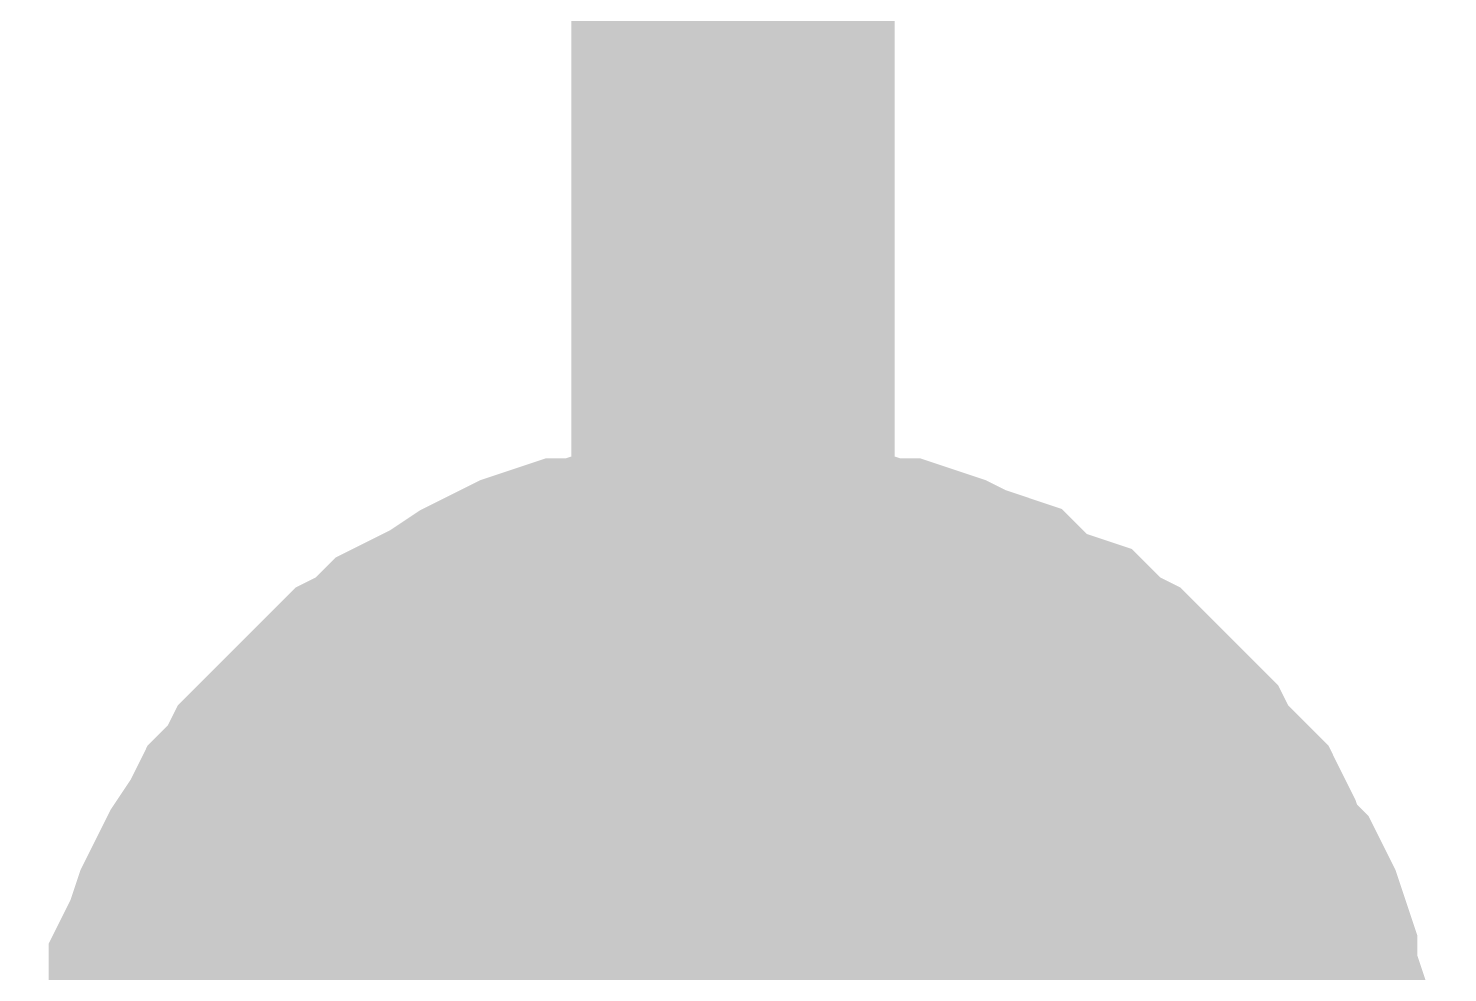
# Model space of a CAD drawing. Header units: inches. Extents: x 0 to 15, y 0 to 9.5.
# Drawn here: x 9.7736 to 9.8254, y 7.4062 to 7.4407 of the extents above; entities that cross this region are included whole.
import ezdxf

# ---------------------------------------------------------------- set-up
doc = ezdxf.new("R2010")
doc.units = ezdxf.units.IN
doc.header["$MEASUREMENT"] = 0
doc.layers.add('Sheet', color=255, linetype='Continuous')

msp = doc.modelspace()

# ---------------------------------------------------------------- linework, layer by layer
at = {"layer": 'Sheet'}
for points in [[(9.799334, 7.499903, 0.0118, 0.0118, 0), (9.799334, 7.39966, 0.0118, 0.0118, 0)], [(9.799334, 7.499903, 0.0118, 0.0118, 0), (9.799334, 7.39966, 0.0118, 0.0118, 0)], [(9.779513, 7.39966, 0.0118, 0.0118, 0), (9.779513, 7.400761, 0.0118, 0.0118, 0), (9.779513, 7.401863, 0.0118, 0.0118, 0), (9.77988, 7.402965, 0.0118, 0.0118, 0), (9.77988, 7.403699, 0.0118, 0.0118, 0), (9.780247, 7.404801, 0.0118, 0.0118, 0), (9.780247, 7.405902, 0.0118, 0.0118, 0), (9.780614, 7.406637, 0.0118, 0.0118, 0), (9.780981, 7.407738, 0.0118, 0.0118, 0), (9.781348, 7.408472, 0.0118, 0.0118, 0), (9.781715, 7.409207, 0.0118, 0.0118, 0), (9.782449, 7.410308, 0.0118, 0.0118, 0), (9.782816, 7.411043, 0.0118, 0.0118, 0), (9.78355, 7.411777, 0.0118, 0.0118, 0), (9.783917, 7.412512, 0.0118, 0.0118, 0), (9.784652, 7.413246, 0.0118, 0.0118, 0), (9.785386, 7.41398, 0.0118, 0.0118, 0), (9.78612, 7.414715, 0.0118, 0.0118, 0), (9.786854, 7.415449, 0.0118, 0.0118, 0), (9.787588, 7.415816, 0.0118, 0.0118, 0), (9.788322, 7.416551, 0.0118, 0.0118, 0), (9.789056, 7.416918, 0.0118, 0.0118, 0), (9.789791, 7.417285, 0.0118, 0.0118, 0), (9.790892, 7.418019, 0.0118, 0.0118, 0), (9.791626, 7.418387, 0.0118, 0.0118, 0), (9.79236, 7.418754, 0.0118, 0.0118, 0), (9.793461, 7.419121, 0.0118, 0.0118, 0), (9.794195, 7.419121, 0.0118, 0.0118, 0), (9.795297, 7.419488, 0.0118, 0.0118, 0), (9.796398, 7.419488, 0.0118, 0.0118, 0), (9.797132, 7.419855, 0.0118, 0.0118, 0), (9.798233, 7.419855, 0.0118, 0.0118, 0), (9.799334, 7.419855, 0.0118, 0.0118, 0)], [(9.779513, 7.39966, 0.0118, 0.0118, 0), (9.779513, 7.400761, 0.0118, 0.0118, 0), (9.779513, 7.401863, 0.0118, 0.0118, 0), (9.77988, 7.402965, 0.0118, 0.0118, 0), (9.77988, 7.403699, 0.0118, 0.0118, 0), (9.780247, 7.404801, 0.0118, 0.0118, 0), (9.780247, 7.405902, 0.0118, 0.0118, 0), (9.780614, 7.406637, 0.0118, 0.0118, 0), (9.780981, 7.407738, 0.0118, 0.0118, 0), (9.781348, 7.408472, 0.0118, 0.0118, 0), (9.781715, 7.409207, 0.0118, 0.0118, 0), (9.782449, 7.410308, 0.0118, 0.0118, 0), (9.782816, 7.411043, 0.0118, 0.0118, 0), (9.78355, 7.411777, 0.0118, 0.0118, 0), (9.783917, 7.412512, 0.0118, 0.0118, 0), (9.784652, 7.413246, 0.0118, 0.0118, 0), (9.785386, 7.41398, 0.0118, 0.0118, 0), (9.78612, 7.414715, 0.0118, 0.0118, 0), (9.786854, 7.415449, 0.0118, 0.0118, 0), (9.787588, 7.415816, 0.0118, 0.0118, 0), (9.788322, 7.416551, 0.0118, 0.0118, 0), (9.789056, 7.416918, 0.0118, 0.0118, 0), (9.789791, 7.417285, 0.0118, 0.0118, 0), (9.790892, 7.418019, 0.0118, 0.0118, 0), (9.791626, 7.418387, 0.0118, 0.0118, 0), (9.79236, 7.418754, 0.0118, 0.0118, 0), (9.793461, 7.419121, 0.0118, 0.0118, 0), (9.794195, 7.419121, 0.0118, 0.0118, 0), (9.795297, 7.419488, 0.0118, 0.0118, 0), (9.796398, 7.419488, 0.0118, 0.0118, 0), (9.797132, 7.419855, 0.0118, 0.0118, 0), (9.798233, 7.419855, 0.0118, 0.0118, 0), (9.799334, 7.419855, 0.0118, 0.0118, 0)], [(9.779513, 7.39966, 0.0118, 0.0118, 0), (9.779513, 7.400761, 0.0118, 0.0118, 0), (9.779513, 7.401863, 0.0118, 0.0118, 0), (9.77988, 7.402965, 0.0118, 0.0118, 0), (9.77988, 7.403699, 0.0118, 0.0118, 0), (9.780247, 7.404801, 0.0118, 0.0118, 0), (9.780247, 7.405902, 0.0118, 0.0118, 0), (9.780614, 7.406637, 0.0118, 0.0118, 0), (9.780981, 7.407738, 0.0118, 0.0118, 0), (9.781348, 7.408472, 0.0118, 0.0118, 0), (9.781715, 7.409207, 0.0118, 0.0118, 0), (9.782449, 7.410308, 0.0118, 0.0118, 0), (9.782816, 7.411043, 0.0118, 0.0118, 0), (9.78355, 7.411777, 0.0118, 0.0118, 0), (9.783917, 7.412512, 0.0118, 0.0118, 0), (9.784652, 7.413246, 0.0118, 0.0118, 0), (9.785386, 7.41398, 0.0118, 0.0118, 0), (9.78612, 7.414715, 0.0118, 0.0118, 0), (9.786854, 7.415449, 0.0118, 0.0118, 0), (9.787588, 7.415816, 0.0118, 0.0118, 0), (9.788322, 7.416551, 0.0118, 0.0118, 0), (9.789056, 7.416918, 0.0118, 0.0118, 0), (9.789791, 7.417285, 0.0118, 0.0118, 0), (9.790892, 7.418019, 0.0118, 0.0118, 0), (9.791626, 7.418387, 0.0118, 0.0118, 0), (9.79236, 7.418754, 0.0118, 0.0118, 0), (9.793461, 7.419121, 0.0118, 0.0118, 0), (9.794195, 7.419121, 0.0118, 0.0118, 0), (9.795297, 7.419488, 0.0118, 0.0118, 0), (9.796398, 7.419488, 0.0118, 0.0118, 0), (9.797132, 7.419855, 0.0118, 0.0118, 0), (9.798233, 7.419855, 0.0118, 0.0118, 0), (9.799334, 7.419855, 0.0118, 0.0118, 0)], [(9.779513, 7.39966, 0.0118, 0.0118, 0), (9.779513, 7.400761, 0.0118, 0.0118, 0), (9.779513, 7.401863, 0.0118, 0.0118, 0), (9.77988, 7.402965, 0.0118, 0.0118, 0), (9.77988, 7.403699, 0.0118, 0.0118, 0), (9.780247, 7.404801, 0.0118, 0.0118, 0), (9.780247, 7.405902, 0.0118, 0.0118, 0), (9.780614, 7.406637, 0.0118, 0.0118, 0), (9.780981, 7.407738, 0.0118, 0.0118, 0), (9.781348, 7.408472, 0.0118, 0.0118, 0), (9.781715, 7.409207, 0.0118, 0.0118, 0), (9.782449, 7.410308, 0.0118, 0.0118, 0), (9.782816, 7.411043, 0.0118, 0.0118, 0), (9.78355, 7.411777, 0.0118, 0.0118, 0), (9.783917, 7.412512, 0.0118, 0.0118, 0), (9.784652, 7.413246, 0.0118, 0.0118, 0), (9.785386, 7.41398, 0.0118, 0.0118, 0), (9.78612, 7.414715, 0.0118, 0.0118, 0), (9.786854, 7.415449, 0.0118, 0.0118, 0), (9.787588, 7.415816, 0.0118, 0.0118, 0), (9.788322, 7.416551, 0.0118, 0.0118, 0), (9.789056, 7.416918, 0.0118, 0.0118, 0), (9.789791, 7.417285, 0.0118, 0.0118, 0), (9.790892, 7.418019, 0.0118, 0.0118, 0), (9.791626, 7.418387, 0.0118, 0.0118, 0), (9.79236, 7.418754, 0.0118, 0.0118, 0), (9.793461, 7.419121, 0.0118, 0.0118, 0), (9.794195, 7.419121, 0.0118, 0.0118, 0), (9.795297, 7.419488, 0.0118, 0.0118, 0), (9.796398, 7.419488, 0.0118, 0.0118, 0), (9.797132, 7.419855, 0.0118, 0.0118, 0), (9.798233, 7.419855, 0.0118, 0.0118, 0), (9.799334, 7.419855, 0.0118, 0.0118, 0)], [(9.779513, 7.39966, 0.0118, 0.0118, 0), (9.779513, 7.400761, 0.0118, 0.0118, 0), (9.779513, 7.401863, 0.0118, 0.0118, 0), (9.77988, 7.402965, 0.0118, 0.0118, 0), (9.77988, 7.403699, 0.0118, 0.0118, 0), (9.780247, 7.404801, 0.0118, 0.0118, 0), (9.780247, 7.405902, 0.0118, 0.0118, 0), (9.780614, 7.406637, 0.0118, 0.0118, 0), (9.780981, 7.407738, 0.0118, 0.0118, 0), (9.781348, 7.408472, 0.0118, 0.0118, 0), (9.781715, 7.409207, 0.0118, 0.0118, 0), (9.782449, 7.410308, 0.0118, 0.0118, 0), (9.782816, 7.411043, 0.0118, 0.0118, 0), (9.78355, 7.411777, 0.0118, 0.0118, 0), (9.783917, 7.412512, 0.0118, 0.0118, 0), (9.784652, 7.413246, 0.0118, 0.0118, 0), (9.785386, 7.41398, 0.0118, 0.0118, 0), (9.78612, 7.414715, 0.0118, 0.0118, 0), (9.786854, 7.415449, 0.0118, 0.0118, 0), (9.787588, 7.415816, 0.0118, 0.0118, 0), (9.788322, 7.416551, 0.0118, 0.0118, 0), (9.789056, 7.416918, 0.0118, 0.0118, 0), (9.789791, 7.417285, 0.0118, 0.0118, 0), (9.790892, 7.418019, 0.0118, 0.0118, 0), (9.791626, 7.418387, 0.0118, 0.0118, 0), (9.79236, 7.418754, 0.0118, 0.0118, 0), (9.793461, 7.419121, 0.0118, 0.0118, 0), (9.794195, 7.419121, 0.0118, 0.0118, 0), (9.795297, 7.419488, 0.0118, 0.0118, 0), (9.796398, 7.419488, 0.0118, 0.0118, 0), (9.797132, 7.419855, 0.0118, 0.0118, 0), (9.798233, 7.419855, 0.0118, 0.0118, 0), (9.799334, 7.419855, 0.0118, 0.0118, 0)], [(9.779513, 7.39966, 0.0118, 0.0118, 0), (9.779513, 7.400761, 0.0118, 0.0118, 0), (9.779513, 7.401863, 0.0118, 0.0118, 0), (9.77988, 7.402965, 0.0118, 0.0118, 0), (9.77988, 7.403699, 0.0118, 0.0118, 0), (9.780247, 7.404801, 0.0118, 0.0118, 0), (9.780247, 7.405902, 0.0118, 0.0118, 0), (9.780614, 7.406637, 0.0118, 0.0118, 0), (9.780981, 7.407738, 0.0118, 0.0118, 0), (9.781348, 7.408472, 0.0118, 0.0118, 0), (9.781715, 7.409207, 0.0118, 0.0118, 0), (9.782449, 7.410308, 0.0118, 0.0118, 0), (9.782816, 7.411043, 0.0118, 0.0118, 0), (9.78355, 7.411777, 0.0118, 0.0118, 0), (9.783917, 7.412512, 0.0118, 0.0118, 0), (9.784652, 7.413246, 0.0118, 0.0118, 0), (9.785386, 7.41398, 0.0118, 0.0118, 0), (9.78612, 7.414715, 0.0118, 0.0118, 0), (9.786854, 7.415449, 0.0118, 0.0118, 0), (9.787588, 7.415816, 0.0118, 0.0118, 0), (9.788322, 7.416551, 0.0118, 0.0118, 0), (9.789056, 7.416918, 0.0118, 0.0118, 0), (9.789791, 7.417285, 0.0118, 0.0118, 0), (9.790892, 7.418019, 0.0118, 0.0118, 0), (9.791626, 7.418387, 0.0118, 0.0118, 0), (9.79236, 7.418754, 0.0118, 0.0118, 0), (9.793461, 7.419121, 0.0118, 0.0118, 0), (9.794195, 7.419121, 0.0118, 0.0118, 0), (9.795297, 7.419488, 0.0118, 0.0118, 0), (9.796398, 7.419488, 0.0118, 0.0118, 0), (9.797132, 7.419855, 0.0118, 0.0118, 0), (9.798233, 7.419855, 0.0118, 0.0118, 0), (9.799334, 7.419855, 0.0118, 0.0118, 0)], [(9.779513, 7.39966, 0.0118, 0.0118, 0), (9.779513, 7.400761, 0.0118, 0.0118, 0), (9.779513, 7.401863, 0.0118, 0.0118, 0), (9.77988, 7.402965, 0.0118, 0.0118, 0), (9.77988, 7.403699, 0.0118, 0.0118, 0), (9.780247, 7.404801, 0.0118, 0.0118, 0), (9.780247, 7.405902, 0.0118, 0.0118, 0), (9.780614, 7.406637, 0.0118, 0.0118, 0), (9.780981, 7.407738, 0.0118, 0.0118, 0), (9.781348, 7.408472, 0.0118, 0.0118, 0), (9.781715, 7.409207, 0.0118, 0.0118, 0), (9.782449, 7.410308, 0.0118, 0.0118, 0), (9.782816, 7.411043, 0.0118, 0.0118, 0), (9.78355, 7.411777, 0.0118, 0.0118, 0), (9.783917, 7.412512, 0.0118, 0.0118, 0), (9.784652, 7.413246, 0.0118, 0.0118, 0), (9.785386, 7.41398, 0.0118, 0.0118, 0), (9.78612, 7.414715, 0.0118, 0.0118, 0), (9.786854, 7.415449, 0.0118, 0.0118, 0), (9.787588, 7.415816, 0.0118, 0.0118, 0), (9.788322, 7.416551, 0.0118, 0.0118, 0), (9.789056, 7.416918, 0.0118, 0.0118, 0), (9.789791, 7.417285, 0.0118, 0.0118, 0), (9.790892, 7.418019, 0.0118, 0.0118, 0), (9.791626, 7.418387, 0.0118, 0.0118, 0), (9.79236, 7.418754, 0.0118, 0.0118, 0), (9.793461, 7.419121, 0.0118, 0.0118, 0), (9.794195, 7.419121, 0.0118, 0.0118, 0), (9.795297, 7.419488, 0.0118, 0.0118, 0), (9.796398, 7.419488, 0.0118, 0.0118, 0), (9.797132, 7.419855, 0.0118, 0.0118, 0), (9.798233, 7.419855, 0.0118, 0.0118, 0), (9.799334, 7.419855, 0.0118, 0.0118, 0)], [(9.779513, 7.39966, 0.0118, 0.0118, 0), (9.779513, 7.400761, 0.0118, 0.0118, 0), (9.779513, 7.401863, 0.0118, 0.0118, 0), (9.77988, 7.402965, 0.0118, 0.0118, 0), (9.77988, 7.403699, 0.0118, 0.0118, 0), (9.780247, 7.404801, 0.0118, 0.0118, 0), (9.780247, 7.405902, 0.0118, 0.0118, 0), (9.780614, 7.406637, 0.0118, 0.0118, 0), (9.780981, 7.407738, 0.0118, 0.0118, 0), (9.781348, 7.408472, 0.0118, 0.0118, 0), (9.781715, 7.409207, 0.0118, 0.0118, 0), (9.782449, 7.410308, 0.0118, 0.0118, 0), (9.782816, 7.411043, 0.0118, 0.0118, 0), (9.78355, 7.411777, 0.0118, 0.0118, 0), (9.783917, 7.412512, 0.0118, 0.0118, 0), (9.784652, 7.413246, 0.0118, 0.0118, 0), (9.785386, 7.41398, 0.0118, 0.0118, 0), (9.78612, 7.414715, 0.0118, 0.0118, 0), (9.786854, 7.415449, 0.0118, 0.0118, 0), (9.787588, 7.415816, 0.0118, 0.0118, 0), (9.788322, 7.416551, 0.0118, 0.0118, 0), (9.789056, 7.416918, 0.0118, 0.0118, 0), (9.789791, 7.417285, 0.0118, 0.0118, 0), (9.790892, 7.418019, 0.0118, 0.0118, 0), (9.791626, 7.418387, 0.0118, 0.0118, 0), (9.79236, 7.418754, 0.0118, 0.0118, 0), (9.793461, 7.419121, 0.0118, 0.0118, 0), (9.794195, 7.419121, 0.0118, 0.0118, 0), (9.795297, 7.419488, 0.0118, 0.0118, 0), (9.796398, 7.419488, 0.0118, 0.0118, 0), (9.797132, 7.419855, 0.0118, 0.0118, 0), (9.798233, 7.419855, 0.0118, 0.0118, 0), (9.799334, 7.419855, 0.0118, 0.0118, 0)], [(9.799334, 7.419855, 0.0118, 0.0118, 0), (9.799334, 7.419855, 0.0118, 0.0118, 0)], [(9.799334, 7.419855, 0.0118, 0.0118, 0), (9.800436, 7.419855, 0.0118, 0.0118, 0), (9.801537, 7.419855, 0.0118, 0.0118, 0), (9.802271, 7.419488, 0.0118, 0.0118, 0), (9.803372, 7.419488, 0.0118, 0.0118, 0), (9.804473, 7.419121, 0.0118, 0.0118, 0), (9.805208, 7.419121, 0.0118, 0.0118, 0), (9.806309, 7.418754, 0.0118, 0.0118, 0), (9.807043, 7.418387, 0.0118, 0.0118, 0), (9.808144, 7.418019, 0.0118, 0.0118, 0), (9.808878, 7.417285, 0.0118, 0.0118, 0), (9.809612, 7.416918, 0.0118, 0.0118, 0), (9.810714, 7.416551, 0.0118, 0.0118, 0), (9.811448, 7.415816, 0.0118, 0.0118, 0), (9.812182, 7.415449, 0.0118, 0.0118, 0), (9.812916, 7.414715, 0.0118, 0.0118, 0), (9.81365, 7.41398, 0.0118, 0.0118, 0), (9.814384, 7.413246, 0.0118, 0.0118, 0), (9.814751, 7.412512, 0.0118, 0.0118, 0), (9.815486, 7.411777, 0.0118, 0.0118, 0), (9.81622, 7.411043, 0.0118, 0.0118, 0), (9.816587, 7.410308, 0.0118, 0.0118, 0), (9.816954, 7.409207, 0.0118, 0.0118, 0), (9.817688, 7.408472, 0.0118, 0.0118, 0), (9.818055, 7.407738, 0.0118, 0.0118, 0), (9.818422, 7.406637, 0.0118, 0.0118, 0), (9.818422, 7.405902, 0.0118, 0.0118, 0), (9.818789, 7.404801, 0.0118, 0.0118, 0), (9.819156, 7.403699, 0.0118, 0.0118, 0), (9.819156, 7.402965, 0.0118, 0.0118, 0), (9.819523, 7.401863, 0.0118, 0.0118, 0), (9.819523, 7.400761, 0.0118, 0.0118, 0), (9.819523, 7.39966, 0.0118, 0.0118, 0)], [(9.799334, 7.419855, 0.0118, 0.0118, 0), (9.799334, 7.419855, 0.0118, 0.0118, 0)], [(9.799334, 7.419855, 0.0118, 0.0118, 0), (9.800436, 7.419855, 0.0118, 0.0118, 0), (9.801537, 7.419855, 0.0118, 0.0118, 0), (9.802271, 7.419488, 0.0118, 0.0118, 0), (9.803372, 7.419488, 0.0118, 0.0118, 0), (9.804473, 7.419121, 0.0118, 0.0118, 0), (9.805208, 7.419121, 0.0118, 0.0118, 0), (9.806309, 7.418754, 0.0118, 0.0118, 0), (9.807043, 7.418387, 0.0118, 0.0118, 0), (9.808144, 7.418019, 0.0118, 0.0118, 0), (9.808878, 7.417285, 0.0118, 0.0118, 0), (9.809612, 7.416918, 0.0118, 0.0118, 0), (9.810714, 7.416551, 0.0118, 0.0118, 0), (9.811448, 7.415816, 0.0118, 0.0118, 0), (9.812182, 7.415449, 0.0118, 0.0118, 0), (9.812916, 7.414715, 0.0118, 0.0118, 0), (9.81365, 7.41398, 0.0118, 0.0118, 0), (9.814384, 7.413246, 0.0118, 0.0118, 0), (9.814751, 7.412512, 0.0118, 0.0118, 0), (9.815486, 7.411777, 0.0118, 0.0118, 0), (9.81622, 7.411043, 0.0118, 0.0118, 0), (9.816587, 7.410308, 0.0118, 0.0118, 0), (9.816954, 7.409207, 0.0118, 0.0118, 0), (9.817688, 7.408472, 0.0118, 0.0118, 0), (9.818055, 7.407738, 0.0118, 0.0118, 0), (9.818422, 7.406637, 0.0118, 0.0118, 0), (9.818422, 7.405902, 0.0118, 0.0118, 0), (9.818789, 7.404801, 0.0118, 0.0118, 0), (9.819156, 7.403699, 0.0118, 0.0118, 0), (9.819156, 7.402965, 0.0118, 0.0118, 0), (9.819523, 7.401863, 0.0118, 0.0118, 0), (9.819523, 7.400761, 0.0118, 0.0118, 0), (9.819523, 7.39966, 0.0118, 0.0118, 0)], [(9.799334, 7.419855, 0.0118, 0.0118, 0), (9.799334, 7.419855, 0.0118, 0.0118, 0)], [(9.799334, 7.419855, 0.0118, 0.0118, 0), (9.800436, 7.419855, 0.0118, 0.0118, 0), (9.801537, 7.419855, 0.0118, 0.0118, 0), (9.802271, 7.419488, 0.0118, 0.0118, 0), (9.803372, 7.419488, 0.0118, 0.0118, 0), (9.804473, 7.419121, 0.0118, 0.0118, 0), (9.805208, 7.419121, 0.0118, 0.0118, 0), (9.806309, 7.418754, 0.0118, 0.0118, 0), (9.807043, 7.418387, 0.0118, 0.0118, 0), (9.808144, 7.418019, 0.0118, 0.0118, 0), (9.808878, 7.417285, 0.0118, 0.0118, 0), (9.809612, 7.416918, 0.0118, 0.0118, 0), (9.810714, 7.416551, 0.0118, 0.0118, 0), (9.811448, 7.415816, 0.0118, 0.0118, 0), (9.812182, 7.415449, 0.0118, 0.0118, 0), (9.812916, 7.414715, 0.0118, 0.0118, 0), (9.81365, 7.41398, 0.0118, 0.0118, 0), (9.814384, 7.413246, 0.0118, 0.0118, 0), (9.814751, 7.412512, 0.0118, 0.0118, 0), (9.815486, 7.411777, 0.0118, 0.0118, 0), (9.81622, 7.411043, 0.0118, 0.0118, 0), (9.816587, 7.410308, 0.0118, 0.0118, 0), (9.816954, 7.409207, 0.0118, 0.0118, 0), (9.817688, 7.408472, 0.0118, 0.0118, 0), (9.818055, 7.407738, 0.0118, 0.0118, 0), (9.818422, 7.406637, 0.0118, 0.0118, 0), (9.818422, 7.405902, 0.0118, 0.0118, 0), (9.818789, 7.404801, 0.0118, 0.0118, 0), (9.819156, 7.403699, 0.0118, 0.0118, 0), (9.819156, 7.402965, 0.0118, 0.0118, 0), (9.819523, 7.401863, 0.0118, 0.0118, 0), (9.819523, 7.400761, 0.0118, 0.0118, 0), (9.819523, 7.39966, 0.0118, 0.0118, 0)], [(9.799334, 7.419855, 0.0118, 0.0118, 0), (9.799334, 7.419855, 0.0118, 0.0118, 0)], [(9.799334, 7.419855, 0.0118, 0.0118, 0), (9.800436, 7.419855, 0.0118, 0.0118, 0), (9.801537, 7.419855, 0.0118, 0.0118, 0), (9.802271, 7.419488, 0.0118, 0.0118, 0), (9.803372, 7.419488, 0.0118, 0.0118, 0), (9.804473, 7.419121, 0.0118, 0.0118, 0), (9.805208, 7.419121, 0.0118, 0.0118, 0), (9.806309, 7.418754, 0.0118, 0.0118, 0), (9.807043, 7.418387, 0.0118, 0.0118, 0), (9.808144, 7.418019, 0.0118, 0.0118, 0), (9.808878, 7.417285, 0.0118, 0.0118, 0), (9.809612, 7.416918, 0.0118, 0.0118, 0), (9.810714, 7.416551, 0.0118, 0.0118, 0), (9.811448, 7.415816, 0.0118, 0.0118, 0), (9.812182, 7.415449, 0.0118, 0.0118, 0), (9.812916, 7.414715, 0.0118, 0.0118, 0), (9.81365, 7.41398, 0.0118, 0.0118, 0), (9.814384, 7.413246, 0.0118, 0.0118, 0), (9.814751, 7.412512, 0.0118, 0.0118, 0), (9.815486, 7.411777, 0.0118, 0.0118, 0), (9.81622, 7.411043, 0.0118, 0.0118, 0), (9.816587, 7.410308, 0.0118, 0.0118, 0), (9.816954, 7.409207, 0.0118, 0.0118, 0), (9.817688, 7.408472, 0.0118, 0.0118, 0), (9.818055, 7.407738, 0.0118, 0.0118, 0), (9.818422, 7.406637, 0.0118, 0.0118, 0), (9.818422, 7.405902, 0.0118, 0.0118, 0), (9.818789, 7.404801, 0.0118, 0.0118, 0), (9.819156, 7.403699, 0.0118, 0.0118, 0), (9.819156, 7.402965, 0.0118, 0.0118, 0), (9.819523, 7.401863, 0.0118, 0.0118, 0), (9.819523, 7.400761, 0.0118, 0.0118, 0), (9.819523, 7.39966, 0.0118, 0.0118, 0)], [(9.799334, 7.419855, 0.0118, 0.0118, 0), (9.799334, 7.419855, 0.0118, 0.0118, 0)], [(9.799334, 7.419855, 0.0118, 0.0118, 0), (9.800436, 7.419855, 0.0118, 0.0118, 0), (9.801537, 7.419855, 0.0118, 0.0118, 0), (9.802271, 7.419488, 0.0118, 0.0118, 0), (9.803372, 7.419488, 0.0118, 0.0118, 0), (9.804473, 7.419121, 0.0118, 0.0118, 0), (9.805208, 7.419121, 0.0118, 0.0118, 0), (9.806309, 7.418754, 0.0118, 0.0118, 0), (9.807043, 7.418387, 0.0118, 0.0118, 0), (9.808144, 7.418019, 0.0118, 0.0118, 0), (9.808878, 7.417285, 0.0118, 0.0118, 0), (9.809612, 7.416918, 0.0118, 0.0118, 0), (9.810714, 7.416551, 0.0118, 0.0118, 0), (9.811448, 7.415816, 0.0118, 0.0118, 0), (9.812182, 7.415449, 0.0118, 0.0118, 0), (9.812916, 7.414715, 0.0118, 0.0118, 0), (9.81365, 7.41398, 0.0118, 0.0118, 0), (9.814384, 7.413246, 0.0118, 0.0118, 0), (9.814751, 7.412512, 0.0118, 0.0118, 0), (9.815486, 7.411777, 0.0118, 0.0118, 0), (9.81622, 7.411043, 0.0118, 0.0118, 0), (9.816587, 7.410308, 0.0118, 0.0118, 0), (9.816954, 7.409207, 0.0118, 0.0118, 0), (9.817688, 7.408472, 0.0118, 0.0118, 0), (9.818055, 7.407738, 0.0118, 0.0118, 0), (9.818422, 7.406637, 0.0118, 0.0118, 0), (9.818422, 7.405902, 0.0118, 0.0118, 0), (9.818789, 7.404801, 0.0118, 0.0118, 0), (9.819156, 7.403699, 0.0118, 0.0118, 0), (9.819156, 7.402965, 0.0118, 0.0118, 0), (9.819523, 7.401863, 0.0118, 0.0118, 0), (9.819523, 7.400761, 0.0118, 0.0118, 0), (9.819523, 7.39966, 0.0118, 0.0118, 0)], [(9.799334, 7.419855, 0.0118, 0.0118, 0), (9.799334, 7.419855, 0.0118, 0.0118, 0)], [(9.799334, 7.419855, 0.0118, 0.0118, 0), (9.800436, 7.419855, 0.0118, 0.0118, 0), (9.801537, 7.419855, 0.0118, 0.0118, 0), (9.802271, 7.419488, 0.0118, 0.0118, 0), (9.803372, 7.419488, 0.0118, 0.0118, 0), (9.804473, 7.419121, 0.0118, 0.0118, 0), (9.805208, 7.419121, 0.0118, 0.0118, 0), (9.806309, 7.418754, 0.0118, 0.0118, 0), (9.807043, 7.418387, 0.0118, 0.0118, 0), (9.808144, 7.418019, 0.0118, 0.0118, 0), (9.808878, 7.417285, 0.0118, 0.0118, 0), (9.809612, 7.416918, 0.0118, 0.0118, 0), (9.810714, 7.416551, 0.0118, 0.0118, 0), (9.811448, 7.415816, 0.0118, 0.0118, 0), (9.812182, 7.415449, 0.0118, 0.0118, 0), (9.812916, 7.414715, 0.0118, 0.0118, 0), (9.81365, 7.41398, 0.0118, 0.0118, 0), (9.814384, 7.413246, 0.0118, 0.0118, 0), (9.814751, 7.412512, 0.0118, 0.0118, 0), (9.815486, 7.411777, 0.0118, 0.0118, 0), (9.81622, 7.411043, 0.0118, 0.0118, 0), (9.816587, 7.410308, 0.0118, 0.0118, 0), (9.816954, 7.409207, 0.0118, 0.0118, 0), (9.817688, 7.408472, 0.0118, 0.0118, 0), (9.818055, 7.407738, 0.0118, 0.0118, 0), (9.818422, 7.406637, 0.0118, 0.0118, 0), (9.818422, 7.405902, 0.0118, 0.0118, 0), (9.818789, 7.404801, 0.0118, 0.0118, 0), (9.819156, 7.403699, 0.0118, 0.0118, 0), (9.819156, 7.402965, 0.0118, 0.0118, 0), (9.819523, 7.401863, 0.0118, 0.0118, 0), (9.819523, 7.400761, 0.0118, 0.0118, 0), (9.819523, 7.39966, 0.0118, 0.0118, 0)], [(9.799334, 7.419855, 0.0118, 0.0118, 0), (9.799334, 7.419855, 0.0118, 0.0118, 0)], [(9.799334, 7.419855, 0.0118, 0.0118, 0), (9.800436, 7.419855, 0.0118, 0.0118, 0), (9.801537, 7.419855, 0.0118, 0.0118, 0), (9.802271, 7.419488, 0.0118, 0.0118, 0), (9.803372, 7.419488, 0.0118, 0.0118, 0), (9.804473, 7.419121, 0.0118, 0.0118, 0), (9.805208, 7.419121, 0.0118, 0.0118, 0), (9.806309, 7.418754, 0.0118, 0.0118, 0), (9.807043, 7.418387, 0.0118, 0.0118, 0), (9.808144, 7.418019, 0.0118, 0.0118, 0), (9.808878, 7.417285, 0.0118, 0.0118, 0), (9.809612, 7.416918, 0.0118, 0.0118, 0), (9.810714, 7.416551, 0.0118, 0.0118, 0), (9.811448, 7.415816, 0.0118, 0.0118, 0), (9.812182, 7.415449, 0.0118, 0.0118, 0), (9.812916, 7.414715, 0.0118, 0.0118, 0), (9.81365, 7.41398, 0.0118, 0.0118, 0), (9.814384, 7.413246, 0.0118, 0.0118, 0), (9.814751, 7.412512, 0.0118, 0.0118, 0), (9.815486, 7.411777, 0.0118, 0.0118, 0), (9.81622, 7.411043, 0.0118, 0.0118, 0), (9.816587, 7.410308, 0.0118, 0.0118, 0), (9.816954, 7.409207, 0.0118, 0.0118, 0), (9.817688, 7.408472, 0.0118, 0.0118, 0), (9.818055, 7.407738, 0.0118, 0.0118, 0), (9.818422, 7.406637, 0.0118, 0.0118, 0), (9.818422, 7.405902, 0.0118, 0.0118, 0), (9.818789, 7.404801, 0.0118, 0.0118, 0), (9.819156, 7.403699, 0.0118, 0.0118, 0), (9.819156, 7.402965, 0.0118, 0.0118, 0), (9.819523, 7.401863, 0.0118, 0.0118, 0), (9.819523, 7.400761, 0.0118, 0.0118, 0), (9.819523, 7.39966, 0.0118, 0.0118, 0)], [(9.799334, 7.419855, 0.0118, 0.0118, 0), (9.799334, 7.419855, 0.0118, 0.0118, 0)], [(9.799334, 7.419855, 0.0118, 0.0118, 0), (9.800436, 7.419855, 0.0118, 0.0118, 0), (9.801537, 7.419855, 0.0118, 0.0118, 0), (9.802271, 7.419488, 0.0118, 0.0118, 0), (9.803372, 7.419488, 0.0118, 0.0118, 0), (9.804473, 7.419121, 0.0118, 0.0118, 0), (9.805208, 7.419121, 0.0118, 0.0118, 0), (9.806309, 7.418754, 0.0118, 0.0118, 0), (9.807043, 7.418387, 0.0118, 0.0118, 0), (9.808144, 7.418019, 0.0118, 0.0118, 0), (9.808878, 7.417285, 0.0118, 0.0118, 0), (9.809612, 7.416918, 0.0118, 0.0118, 0), (9.810714, 7.416551, 0.0118, 0.0118, 0), (9.811448, 7.415816, 0.0118, 0.0118, 0), (9.812182, 7.415449, 0.0118, 0.0118, 0), (9.812916, 7.414715, 0.0118, 0.0118, 0), (9.81365, 7.41398, 0.0118, 0.0118, 0), (9.814384, 7.413246, 0.0118, 0.0118, 0), (9.814751, 7.412512, 0.0118, 0.0118, 0), (9.815486, 7.411777, 0.0118, 0.0118, 0), (9.81622, 7.411043, 0.0118, 0.0118, 0), (9.816587, 7.410308, 0.0118, 0.0118, 0), (9.816954, 7.409207, 0.0118, 0.0118, 0), (9.817688, 7.408472, 0.0118, 0.0118, 0), (9.818055, 7.407738, 0.0118, 0.0118, 0), (9.818422, 7.406637, 0.0118, 0.0118, 0), (9.818422, 7.405902, 0.0118, 0.0118, 0), (9.818789, 7.404801, 0.0118, 0.0118, 0), (9.819156, 7.403699, 0.0118, 0.0118, 0), (9.819156, 7.402965, 0.0118, 0.0118, 0), (9.819523, 7.401863, 0.0118, 0.0118, 0), (9.819523, 7.400761, 0.0118, 0.0118, 0), (9.819523, 7.39966, 0.0118, 0.0118, 0)], [(9.77988, 7.403699, 0.0039, 0.0039, 0), (9.780247, 7.404801, 0.0039, 0.0039, 0), (9.780247, 7.405902, 0.0039, 0.0039, 0), (9.780614, 7.406637, 0.0039, 0.0039, 0), (9.780981, 7.407738, 0.0039, 0.0039, 0), (9.781348, 7.408472, 0.0039, 0.0039, 0), (9.781715, 7.409207, 0.0039, 0.0039, 0), (9.782449, 7.410308, 0.0039, 0.0039, 0), (9.782816, 7.411043, 0.0039, 0.0039, 0), (9.78355, 7.411777, 0.0039, 0.0039, 0), (9.783917, 7.412512, 0.0039, 0.0039, 0), (9.784652, 7.413246, 0.0039, 0.0039, 0), (9.785386, 7.41398, 0.0039, 0.0039, 0), (9.78612, 7.414715, 0.0039, 0.0039, 0), (9.786854, 7.415449, 0.0039, 0.0039, 0), (9.787588, 7.415816, 0.0039, 0.0039, 0), (9.788322, 7.416551, 0.0039, 0.0039, 0), (9.789056, 7.416918, 0.0039, 0.0039, 0), (9.789791, 7.417285, 0.0039, 0.0039, 0), (9.790892, 7.418019, 0.0039, 0.0039, 0), (9.791626, 7.418387, 0.0039, 0.0039, 0), (9.79236, 7.418754, 0.0039, 0.0039, 0), (9.793461, 7.419121, 0.0039, 0.0039, 0), (9.794195, 7.419121, 0.0039, 0.0039, 0), (9.795297, 7.419488, 0.0039, 0.0039, 0), (9.796398, 7.419488, 0.0039, 0.0039, 0), (9.797132, 7.419855, 0.0039, 0.0039, 0), (9.798233, 7.419855, 0.0039, 0.0039, 0), (9.799334, 7.419855, 0.0039, 0.0039, 0)], [(9.77988, 7.403699, 0.0039, 0.0039, 0), (9.780247, 7.404801, 0.0039, 0.0039, 0), (9.780247, 7.405902, 0.0039, 0.0039, 0), (9.780614, 7.406637, 0.0039, 0.0039, 0), (9.780981, 7.407738, 0.0039, 0.0039, 0), (9.781348, 7.408472, 0.0039, 0.0039, 0), (9.781715, 7.409207, 0.0039, 0.0039, 0), (9.782449, 7.410308, 0.0039, 0.0039, 0), (9.782816, 7.411043, 0.0039, 0.0039, 0), (9.78355, 7.411777, 0.0039, 0.0039, 0), (9.783917, 7.412512, 0.0039, 0.0039, 0), (9.784652, 7.413246, 0.0039, 0.0039, 0), (9.785386, 7.41398, 0.0039, 0.0039, 0), (9.78612, 7.414715, 0.0039, 0.0039, 0), (9.786854, 7.415449, 0.0039, 0.0039, 0), (9.787588, 7.415816, 0.0039, 0.0039, 0), (9.788322, 7.416551, 0.0039, 0.0039, 0), (9.789056, 7.416918, 0.0039, 0.0039, 0), (9.789791, 7.417285, 0.0039, 0.0039, 0), (9.790892, 7.418019, 0.0039, 0.0039, 0), (9.791626, 7.418387, 0.0039, 0.0039, 0), (9.79236, 7.418754, 0.0039, 0.0039, 0), (9.793461, 7.419121, 0.0039, 0.0039, 0), (9.794195, 7.419121, 0.0039, 0.0039, 0), (9.795297, 7.419488, 0.0039, 0.0039, 0), (9.796398, 7.419488, 0.0039, 0.0039, 0), (9.797132, 7.419855, 0.0039, 0.0039, 0), (9.798233, 7.419855, 0.0039, 0.0039, 0), (9.799334, 7.419855, 0.0039, 0.0039, 0)], [(9.77988, 7.403699, 0.0039, 0.0039, 0), (9.780247, 7.404801, 0.0039, 0.0039, 0), (9.780247, 7.405902, 0.0039, 0.0039, 0), (9.780614, 7.406637, 0.0039, 0.0039, 0), (9.780981, 7.407738, 0.0039, 0.0039, 0), (9.781348, 7.408472, 0.0039, 0.0039, 0), (9.781715, 7.409207, 0.0039, 0.0039, 0), (9.782449, 7.410308, 0.0039, 0.0039, 0), (9.782816, 7.411043, 0.0039, 0.0039, 0), (9.78355, 7.411777, 0.0039, 0.0039, 0), (9.783917, 7.412512, 0.0039, 0.0039, 0), (9.784652, 7.413246, 0.0039, 0.0039, 0), (9.785386, 7.41398, 0.0039, 0.0039, 0), (9.78612, 7.414715, 0.0039, 0.0039, 0), (9.786854, 7.415449, 0.0039, 0.0039, 0), (9.787588, 7.415816, 0.0039, 0.0039, 0), (9.788322, 7.416551, 0.0039, 0.0039, 0), (9.789056, 7.416918, 0.0039, 0.0039, 0), (9.789791, 7.417285, 0.0039, 0.0039, 0), (9.790892, 7.418019, 0.0039, 0.0039, 0), (9.791626, 7.418387, 0.0039, 0.0039, 0), (9.79236, 7.418754, 0.0039, 0.0039, 0), (9.793461, 7.419121, 0.0039, 0.0039, 0), (9.794195, 7.419121, 0.0039, 0.0039, 0), (9.795297, 7.419488, 0.0039, 0.0039, 0), (9.796398, 7.419488, 0.0039, 0.0039, 0), (9.797132, 7.419855, 0.0039, 0.0039, 0), (9.798233, 7.419855, 0.0039, 0.0039, 0), (9.799334, 7.419855, 0.0039, 0.0039, 0)], [(9.77988, 7.403699, 0.0039, 0.0039, 0), (9.780247, 7.404801, 0.0039, 0.0039, 0), (9.780247, 7.405902, 0.0039, 0.0039, 0), (9.780614, 7.406637, 0.0039, 0.0039, 0), (9.780981, 7.407738, 0.0039, 0.0039, 0), (9.781348, 7.408472, 0.0039, 0.0039, 0), (9.781715, 7.409207, 0.0039, 0.0039, 0), (9.782449, 7.410308, 0.0039, 0.0039, 0), (9.782816, 7.411043, 0.0039, 0.0039, 0), (9.78355, 7.411777, 0.0039, 0.0039, 0), (9.783917, 7.412512, 0.0039, 0.0039, 0), (9.784652, 7.413246, 0.0039, 0.0039, 0), (9.785386, 7.41398, 0.0039, 0.0039, 0), (9.78612, 7.414715, 0.0039, 0.0039, 0), (9.786854, 7.415449, 0.0039, 0.0039, 0), (9.787588, 7.415816, 0.0039, 0.0039, 0), (9.788322, 7.416551, 0.0039, 0.0039, 0), (9.789056, 7.416918, 0.0039, 0.0039, 0), (9.789791, 7.417285, 0.0039, 0.0039, 0), (9.790892, 7.418019, 0.0039, 0.0039, 0), (9.791626, 7.418387, 0.0039, 0.0039, 0), (9.79236, 7.418754, 0.0039, 0.0039, 0), (9.793461, 7.419121, 0.0039, 0.0039, 0), (9.794195, 7.419121, 0.0039, 0.0039, 0), (9.795297, 7.419488, 0.0039, 0.0039, 0), (9.796398, 7.419488, 0.0039, 0.0039, 0), (9.797132, 7.419855, 0.0039, 0.0039, 0), (9.798233, 7.419855, 0.0039, 0.0039, 0), (9.799334, 7.419855, 0.0039, 0.0039, 0)], [(9.77988, 7.403699, 0.0039, 0.0039, 0), (9.780247, 7.404801, 0.0039, 0.0039, 0), (9.780247, 7.405902, 0.0039, 0.0039, 0), (9.780614, 7.406637, 0.0039, 0.0039, 0), (9.780981, 7.407738, 0.0039, 0.0039, 0), (9.781348, 7.408472, 0.0039, 0.0039, 0), (9.781715, 7.409207, 0.0039, 0.0039, 0), (9.782449, 7.410308, 0.0039, 0.0039, 0), (9.782816, 7.411043, 0.0039, 0.0039, 0), (9.78355, 7.411777, 0.0039, 0.0039, 0), (9.783917, 7.412512, 0.0039, 0.0039, 0), (9.784652, 7.413246, 0.0039, 0.0039, 0), (9.785386, 7.41398, 0.0039, 0.0039, 0), (9.78612, 7.414715, 0.0039, 0.0039, 0), (9.786854, 7.415449, 0.0039, 0.0039, 0), (9.787588, 7.415816, 0.0039, 0.0039, 0), (9.788322, 7.416551, 0.0039, 0.0039, 0), (9.789056, 7.416918, 0.0039, 0.0039, 0), (9.789791, 7.417285, 0.0039, 0.0039, 0), (9.790892, 7.418019, 0.0039, 0.0039, 0), (9.791626, 7.418387, 0.0039, 0.0039, 0), (9.79236, 7.418754, 0.0039, 0.0039, 0), (9.793461, 7.419121, 0.0039, 0.0039, 0), (9.794195, 7.419121, 0.0039, 0.0039, 0), (9.795297, 7.419488, 0.0039, 0.0039, 0), (9.796398, 7.419488, 0.0039, 0.0039, 0), (9.797132, 7.419855, 0.0039, 0.0039, 0), (9.798233, 7.419855, 0.0039, 0.0039, 0), (9.799334, 7.419855, 0.0039, 0.0039, 0)], [(9.77988, 7.403699, 0.0039, 0.0039, 0), (9.780247, 7.404801, 0.0039, 0.0039, 0), (9.780247, 7.405902, 0.0039, 0.0039, 0), (9.780614, 7.406637, 0.0039, 0.0039, 0), (9.780981, 7.407738, 0.0039, 0.0039, 0), (9.781348, 7.408472, 0.0039, 0.0039, 0), (9.781715, 7.409207, 0.0039, 0.0039, 0), (9.782449, 7.410308, 0.0039, 0.0039, 0), (9.782816, 7.411043, 0.0039, 0.0039, 0), (9.78355, 7.411777, 0.0039, 0.0039, 0), (9.783917, 7.412512, 0.0039, 0.0039, 0), (9.784652, 7.413246, 0.0039, 0.0039, 0), (9.785386, 7.41398, 0.0039, 0.0039, 0), (9.78612, 7.414715, 0.0039, 0.0039, 0), (9.786854, 7.415449, 0.0039, 0.0039, 0), (9.787588, 7.415816, 0.0039, 0.0039, 0), (9.788322, 7.416551, 0.0039, 0.0039, 0), (9.789056, 7.416918, 0.0039, 0.0039, 0), (9.789791, 7.417285, 0.0039, 0.0039, 0), (9.790892, 7.418019, 0.0039, 0.0039, 0), (9.791626, 7.418387, 0.0039, 0.0039, 0), (9.79236, 7.418754, 0.0039, 0.0039, 0), (9.793461, 7.419121, 0.0039, 0.0039, 0), (9.794195, 7.419121, 0.0039, 0.0039, 0), (9.795297, 7.419488, 0.0039, 0.0039, 0), (9.796398, 7.419488, 0.0039, 0.0039, 0), (9.797132, 7.419855, 0.0039, 0.0039, 0), (9.798233, 7.419855, 0.0039, 0.0039, 0), (9.799334, 7.419855, 0.0039, 0.0039, 0)], [(9.77988, 7.403699, 0.0039, 0.0039, 0), (9.780247, 7.404801, 0.0039, 0.0039, 0), (9.780247, 7.405902, 0.0039, 0.0039, 0), (9.780614, 7.406637, 0.0039, 0.0039, 0), (9.780981, 7.407738, 0.0039, 0.0039, 0), (9.781348, 7.408472, 0.0039, 0.0039, 0), (9.781715, 7.409207, 0.0039, 0.0039, 0), (9.782449, 7.410308, 0.0039, 0.0039, 0), (9.782816, 7.411043, 0.0039, 0.0039, 0), (9.78355, 7.411777, 0.0039, 0.0039, 0), (9.783917, 7.412512, 0.0039, 0.0039, 0), (9.784652, 7.413246, 0.0039, 0.0039, 0), (9.785386, 7.41398, 0.0039, 0.0039, 0), (9.78612, 7.414715, 0.0039, 0.0039, 0), (9.786854, 7.415449, 0.0039, 0.0039, 0), (9.787588, 7.415816, 0.0039, 0.0039, 0), (9.788322, 7.416551, 0.0039, 0.0039, 0), (9.789056, 7.416918, 0.0039, 0.0039, 0), (9.789791, 7.417285, 0.0039, 0.0039, 0), (9.790892, 7.418019, 0.0039, 0.0039, 0), (9.791626, 7.418387, 0.0039, 0.0039, 0), (9.79236, 7.418754, 0.0039, 0.0039, 0), (9.793461, 7.419121, 0.0039, 0.0039, 0), (9.794195, 7.419121, 0.0039, 0.0039, 0), (9.795297, 7.419488, 0.0039, 0.0039, 0), (9.796398, 7.419488, 0.0039, 0.0039, 0), (9.797132, 7.419855, 0.0039, 0.0039, 0), (9.798233, 7.419855, 0.0039, 0.0039, 0), (9.799334, 7.419855, 0.0039, 0.0039, 0)], [(9.77988, 7.403699, 0.0039, 0.0039, 0), (9.780247, 7.404801, 0.0039, 0.0039, 0), (9.780247, 7.405902, 0.0039, 0.0039, 0), (9.780614, 7.406637, 0.0039, 0.0039, 0), (9.780981, 7.407738, 0.0039, 0.0039, 0), (9.781348, 7.408472, 0.0039, 0.0039, 0), (9.781715, 7.409207, 0.0039, 0.0039, 0), (9.782449, 7.410308, 0.0039, 0.0039, 0), (9.782816, 7.411043, 0.0039, 0.0039, 0), (9.78355, 7.411777, 0.0039, 0.0039, 0), (9.783917, 7.412512, 0.0039, 0.0039, 0), (9.784652, 7.413246, 0.0039, 0.0039, 0), (9.785386, 7.41398, 0.0039, 0.0039, 0), (9.78612, 7.414715, 0.0039, 0.0039, 0), (9.786854, 7.415449, 0.0039, 0.0039, 0), (9.787588, 7.415816, 0.0039, 0.0039, 0), (9.788322, 7.416551, 0.0039, 0.0039, 0), (9.789056, 7.416918, 0.0039, 0.0039, 0), (9.789791, 7.417285, 0.0039, 0.0039, 0), (9.790892, 7.418019, 0.0039, 0.0039, 0), (9.791626, 7.418387, 0.0039, 0.0039, 0), (9.79236, 7.418754, 0.0039, 0.0039, 0), (9.793461, 7.419121, 0.0039, 0.0039, 0), (9.794195, 7.419121, 0.0039, 0.0039, 0), (9.795297, 7.419488, 0.0039, 0.0039, 0), (9.796398, 7.419488, 0.0039, 0.0039, 0), (9.797132, 7.419855, 0.0039, 0.0039, 0), (9.798233, 7.419855, 0.0039, 0.0039, 0), (9.799334, 7.419855, 0.0039, 0.0039, 0)], [(9.799334, 7.419855, 0.0039, 0.0039, 0), (9.799334, 7.419855, 0.0039, 0.0039, 0)], [(9.799334, 7.419855, 0.0039, 0.0039, 0), (9.800436, 7.419855, 0.0039, 0.0039, 0), (9.801537, 7.419855, 0.0039, 0.0039, 0), (9.802271, 7.419488, 0.0039, 0.0039, 0), (9.803372, 7.419488, 0.0039, 0.0039, 0), (9.804473, 7.419121, 0.0039, 0.0039, 0), (9.805208, 7.419121, 0.0039, 0.0039, 0), (9.806309, 7.418754, 0.0039, 0.0039, 0), (9.807043, 7.418387, 0.0039, 0.0039, 0), (9.808144, 7.418019, 0.0039, 0.0039, 0), (9.808878, 7.417285, 0.0039, 0.0039, 0), (9.809612, 7.416918, 0.0039, 0.0039, 0), (9.810714, 7.416551, 0.0039, 0.0039, 0), (9.811448, 7.415816, 0.0039, 0.0039, 0), (9.812182, 7.415449, 0.0039, 0.0039, 0), (9.812916, 7.414715, 0.0039, 0.0039, 0), (9.81365, 7.41398, 0.0039, 0.0039, 0), (9.814384, 7.413246, 0.0039, 0.0039, 0), (9.814751, 7.412512, 0.0039, 0.0039, 0), (9.815486, 7.411777, 0.0039, 0.0039, 0), (9.81622, 7.411043, 0.0039, 0.0039, 0), (9.816587, 7.410308, 0.0039, 0.0039, 0), (9.816954, 7.409207, 0.0039, 0.0039, 0), (9.817688, 7.408472, 0.0039, 0.0039, 0), (9.818055, 7.407738, 0.0039, 0.0039, 0), (9.818422, 7.406637, 0.0039, 0.0039, 0), (9.818422, 7.405902, 0.0039, 0.0039, 0), (9.818789, 7.404801, 0.0039, 0.0039, 0), (9.819156, 7.403699, 0.0039, 0.0039, 0)], [(9.799334, 7.419855, 0.0039, 0.0039, 0), (9.799334, 7.419855, 0.0039, 0.0039, 0)], [(9.799334, 7.419855, 0.0039, 0.0039, 0), (9.800436, 7.419855, 0.0039, 0.0039, 0), (9.801537, 7.419855, 0.0039, 0.0039, 0), (9.802271, 7.419488, 0.0039, 0.0039, 0), (9.803372, 7.419488, 0.0039, 0.0039, 0), (9.804473, 7.419121, 0.0039, 0.0039, 0), (9.805208, 7.419121, 0.0039, 0.0039, 0), (9.806309, 7.418754, 0.0039, 0.0039, 0), (9.807043, 7.418387, 0.0039, 0.0039, 0), (9.808144, 7.418019, 0.0039, 0.0039, 0), (9.808878, 7.417285, 0.0039, 0.0039, 0), (9.809612, 7.416918, 0.0039, 0.0039, 0), (9.810714, 7.416551, 0.0039, 0.0039, 0), (9.811448, 7.415816, 0.0039, 0.0039, 0), (9.812182, 7.415449, 0.0039, 0.0039, 0), (9.812916, 7.414715, 0.0039, 0.0039, 0), (9.81365, 7.41398, 0.0039, 0.0039, 0), (9.814384, 7.413246, 0.0039, 0.0039, 0), (9.814751, 7.412512, 0.0039, 0.0039, 0), (9.815486, 7.411777, 0.0039, 0.0039, 0), (9.81622, 7.411043, 0.0039, 0.0039, 0), (9.816587, 7.410308, 0.0039, 0.0039, 0), (9.816954, 7.409207, 0.0039, 0.0039, 0), (9.817688, 7.408472, 0.0039, 0.0039, 0), (9.818055, 7.407738, 0.0039, 0.0039, 0), (9.818422, 7.406637, 0.0039, 0.0039, 0), (9.818422, 7.405902, 0.0039, 0.0039, 0), (9.818789, 7.404801, 0.0039, 0.0039, 0), (9.819156, 7.403699, 0.0039, 0.0039, 0)], [(9.799334, 7.419855, 0.0039, 0.0039, 0), (9.799334, 7.419855, 0.0039, 0.0039, 0)], [(9.799334, 7.419855, 0.0039, 0.0039, 0), (9.800436, 7.419855, 0.0039, 0.0039, 0), (9.801537, 7.419855, 0.0039, 0.0039, 0), (9.802271, 7.419488, 0.0039, 0.0039, 0), (9.803372, 7.419488, 0.0039, 0.0039, 0), (9.804473, 7.419121, 0.0039, 0.0039, 0), (9.805208, 7.419121, 0.0039, 0.0039, 0), (9.806309, 7.418754, 0.0039, 0.0039, 0), (9.807043, 7.418387, 0.0039, 0.0039, 0), (9.808144, 7.418019, 0.0039, 0.0039, 0), (9.808878, 7.417285, 0.0039, 0.0039, 0), (9.809612, 7.416918, 0.0039, 0.0039, 0), (9.810714, 7.416551, 0.0039, 0.0039, 0), (9.811448, 7.415816, 0.0039, 0.0039, 0), (9.812182, 7.415449, 0.0039, 0.0039, 0), (9.812916, 7.414715, 0.0039, 0.0039, 0), (9.81365, 7.41398, 0.0039, 0.0039, 0), (9.814384, 7.413246, 0.0039, 0.0039, 0), (9.814751, 7.412512, 0.0039, 0.0039, 0), (9.815486, 7.411777, 0.0039, 0.0039, 0), (9.81622, 7.411043, 0.0039, 0.0039, 0), (9.816587, 7.410308, 0.0039, 0.0039, 0), (9.816954, 7.409207, 0.0039, 0.0039, 0), (9.817688, 7.408472, 0.0039, 0.0039, 0), (9.818055, 7.407738, 0.0039, 0.0039, 0), (9.818422, 7.406637, 0.0039, 0.0039, 0), (9.818422, 7.405902, 0.0039, 0.0039, 0), (9.818789, 7.404801, 0.0039, 0.0039, 0), (9.819156, 7.403699, 0.0039, 0.0039, 0)], [(9.799334, 7.419855, 0.0039, 0.0039, 0), (9.799334, 7.419855, 0.0039, 0.0039, 0)], [(9.799334, 7.419855, 0.0039, 0.0039, 0), (9.800436, 7.419855, 0.0039, 0.0039, 0), (9.801537, 7.419855, 0.0039, 0.0039, 0), (9.802271, 7.419488, 0.0039, 0.0039, 0), (9.803372, 7.419488, 0.0039, 0.0039, 0), (9.804473, 7.419121, 0.0039, 0.0039, 0), (9.805208, 7.419121, 0.0039, 0.0039, 0), (9.806309, 7.418754, 0.0039, 0.0039, 0), (9.807043, 7.418387, 0.0039, 0.0039, 0), (9.808144, 7.418019, 0.0039, 0.0039, 0), (9.808878, 7.417285, 0.0039, 0.0039, 0), (9.809612, 7.416918, 0.0039, 0.0039, 0), (9.810714, 7.416551, 0.0039, 0.0039, 0), (9.811448, 7.415816, 0.0039, 0.0039, 0), (9.812182, 7.415449, 0.0039, 0.0039, 0), (9.812916, 7.414715, 0.0039, 0.0039, 0), (9.81365, 7.41398, 0.0039, 0.0039, 0), (9.814384, 7.413246, 0.0039, 0.0039, 0), (9.814751, 7.412512, 0.0039, 0.0039, 0), (9.815486, 7.411777, 0.0039, 0.0039, 0), (9.81622, 7.411043, 0.0039, 0.0039, 0), (9.816587, 7.410308, 0.0039, 0.0039, 0), (9.816954, 7.409207, 0.0039, 0.0039, 0), (9.817688, 7.408472, 0.0039, 0.0039, 0), (9.818055, 7.407738, 0.0039, 0.0039, 0), (9.818422, 7.406637, 0.0039, 0.0039, 0), (9.818422, 7.405902, 0.0039, 0.0039, 0), (9.818789, 7.404801, 0.0039, 0.0039, 0), (9.819156, 7.403699, 0.0039, 0.0039, 0)], [(9.799334, 7.419855, 0.0039, 0.0039, 0), (9.799334, 7.419855, 0.0039, 0.0039, 0)], [(9.799334, 7.419855, 0.0039, 0.0039, 0), (9.800436, 7.419855, 0.0039, 0.0039, 0), (9.801537, 7.419855, 0.0039, 0.0039, 0), (9.802271, 7.419488, 0.0039, 0.0039, 0), (9.803372, 7.419488, 0.0039, 0.0039, 0), (9.804473, 7.419121, 0.0039, 0.0039, 0), (9.805208, 7.419121, 0.0039, 0.0039, 0), (9.806309, 7.418754, 0.0039, 0.0039, 0), (9.807043, 7.418387, 0.0039, 0.0039, 0), (9.808144, 7.418019, 0.0039, 0.0039, 0), (9.808878, 7.417285, 0.0039, 0.0039, 0), (9.809612, 7.416918, 0.0039, 0.0039, 0), (9.810714, 7.416551, 0.0039, 0.0039, 0), (9.811448, 7.415816, 0.0039, 0.0039, 0), (9.812182, 7.415449, 0.0039, 0.0039, 0), (9.812916, 7.414715, 0.0039, 0.0039, 0), (9.81365, 7.41398, 0.0039, 0.0039, 0), (9.814384, 7.413246, 0.0039, 0.0039, 0), (9.814751, 7.412512, 0.0039, 0.0039, 0), (9.815486, 7.411777, 0.0039, 0.0039, 0), (9.81622, 7.411043, 0.0039, 0.0039, 0), (9.816587, 7.410308, 0.0039, 0.0039, 0), (9.816954, 7.409207, 0.0039, 0.0039, 0), (9.817688, 7.408472, 0.0039, 0.0039, 0), (9.818055, 7.407738, 0.0039, 0.0039, 0), (9.818422, 7.406637, 0.0039, 0.0039, 0), (9.818422, 7.405902, 0.0039, 0.0039, 0), (9.818789, 7.404801, 0.0039, 0.0039, 0), (9.819156, 7.403699, 0.0039, 0.0039, 0)], [(9.799334, 7.419855, 0.0039, 0.0039, 0), (9.799334, 7.419855, 0.0039, 0.0039, 0)], [(9.799334, 7.419855, 0.0039, 0.0039, 0), (9.800436, 7.419855, 0.0039, 0.0039, 0), (9.801537, 7.419855, 0.0039, 0.0039, 0), (9.802271, 7.419488, 0.0039, 0.0039, 0), (9.803372, 7.419488, 0.0039, 0.0039, 0), (9.804473, 7.419121, 0.0039, 0.0039, 0), (9.805208, 7.419121, 0.0039, 0.0039, 0), (9.806309, 7.418754, 0.0039, 0.0039, 0), (9.807043, 7.418387, 0.0039, 0.0039, 0), (9.808144, 7.418019, 0.0039, 0.0039, 0), (9.808878, 7.417285, 0.0039, 0.0039, 0), (9.809612, 7.416918, 0.0039, 0.0039, 0), (9.810714, 7.416551, 0.0039, 0.0039, 0), (9.811448, 7.415816, 0.0039, 0.0039, 0), (9.812182, 7.415449, 0.0039, 0.0039, 0), (9.812916, 7.414715, 0.0039, 0.0039, 0), (9.81365, 7.41398, 0.0039, 0.0039, 0), (9.814384, 7.413246, 0.0039, 0.0039, 0), (9.814751, 7.412512, 0.0039, 0.0039, 0), (9.815486, 7.411777, 0.0039, 0.0039, 0), (9.81622, 7.411043, 0.0039, 0.0039, 0), (9.816587, 7.410308, 0.0039, 0.0039, 0), (9.816954, 7.409207, 0.0039, 0.0039, 0), (9.817688, 7.408472, 0.0039, 0.0039, 0), (9.818055, 7.407738, 0.0039, 0.0039, 0), (9.818422, 7.406637, 0.0039, 0.0039, 0), (9.818422, 7.405902, 0.0039, 0.0039, 0), (9.818789, 7.404801, 0.0039, 0.0039, 0), (9.819156, 7.403699, 0.0039, 0.0039, 0)], [(9.799334, 7.419855, 0.0039, 0.0039, 0), (9.799334, 7.419855, 0.0039, 0.0039, 0)], [(9.799334, 7.419855, 0.0039, 0.0039, 0), (9.800436, 7.419855, 0.0039, 0.0039, 0), (9.801537, 7.419855, 0.0039, 0.0039, 0), (9.802271, 7.419488, 0.0039, 0.0039, 0), (9.803372, 7.419488, 0.0039, 0.0039, 0), (9.804473, 7.419121, 0.0039, 0.0039, 0), (9.805208, 7.419121, 0.0039, 0.0039, 0), (9.806309, 7.418754, 0.0039, 0.0039, 0), (9.807043, 7.418387, 0.0039, 0.0039, 0), (9.808144, 7.418019, 0.0039, 0.0039, 0), (9.808878, 7.417285, 0.0039, 0.0039, 0), (9.809612, 7.416918, 0.0039, 0.0039, 0), (9.810714, 7.416551, 0.0039, 0.0039, 0), (9.811448, 7.415816, 0.0039, 0.0039, 0), (9.812182, 7.415449, 0.0039, 0.0039, 0), (9.812916, 7.414715, 0.0039, 0.0039, 0), (9.81365, 7.41398, 0.0039, 0.0039, 0), (9.814384, 7.413246, 0.0039, 0.0039, 0), (9.814751, 7.412512, 0.0039, 0.0039, 0), (9.815486, 7.411777, 0.0039, 0.0039, 0), (9.81622, 7.411043, 0.0039, 0.0039, 0), (9.816587, 7.410308, 0.0039, 0.0039, 0), (9.816954, 7.409207, 0.0039, 0.0039, 0), (9.817688, 7.408472, 0.0039, 0.0039, 0), (9.818055, 7.407738, 0.0039, 0.0039, 0), (9.818422, 7.406637, 0.0039, 0.0039, 0), (9.818422, 7.405902, 0.0039, 0.0039, 0), (9.818789, 7.404801, 0.0039, 0.0039, 0), (9.819156, 7.403699, 0.0039, 0.0039, 0)], [(9.799334, 7.419855, 0.0039, 0.0039, 0), (9.799334, 7.419855, 0.0039, 0.0039, 0)], [(9.799334, 7.419855, 0.0039, 0.0039, 0), (9.800436, 7.419855, 0.0039, 0.0039, 0), (9.801537, 7.419855, 0.0039, 0.0039, 0), (9.802271, 7.419488, 0.0039, 0.0039, 0), (9.803372, 7.419488, 0.0039, 0.0039, 0), (9.804473, 7.419121, 0.0039, 0.0039, 0), (9.805208, 7.419121, 0.0039, 0.0039, 0), (9.806309, 7.418754, 0.0039, 0.0039, 0), (9.807043, 7.418387, 0.0039, 0.0039, 0), (9.808144, 7.418019, 0.0039, 0.0039, 0), (9.808878, 7.417285, 0.0039, 0.0039, 0), (9.809612, 7.416918, 0.0039, 0.0039, 0), (9.810714, 7.416551, 0.0039, 0.0039, 0), (9.811448, 7.415816, 0.0039, 0.0039, 0), (9.812182, 7.415449, 0.0039, 0.0039, 0), (9.812916, 7.414715, 0.0039, 0.0039, 0), (9.81365, 7.41398, 0.0039, 0.0039, 0), (9.814384, 7.413246, 0.0039, 0.0039, 0), (9.814751, 7.412512, 0.0039, 0.0039, 0), (9.815486, 7.411777, 0.0039, 0.0039, 0), (9.81622, 7.411043, 0.0039, 0.0039, 0), (9.816587, 7.410308, 0.0039, 0.0039, 0), (9.816954, 7.409207, 0.0039, 0.0039, 0), (9.817688, 7.408472, 0.0039, 0.0039, 0), (9.818055, 7.407738, 0.0039, 0.0039, 0), (9.818422, 7.406637, 0.0039, 0.0039, 0), (9.818422, 7.405902, 0.0039, 0.0039, 0), (9.818789, 7.404801, 0.0039, 0.0039, 0), (9.819156, 7.403699, 0.0039, 0.0039, 0)]]:
    msp.add_lwpolyline(points, format="xyseb", dxfattribs=at)
msp.add_lwpolyline([(9.79, 7.4, 0.02, 0.02, 1), (9.81, 7.4, 0.02, 0.02, 1)], format="xyseb", close=True, dxfattribs=at)

doc.saveas('drawing.dxf')
